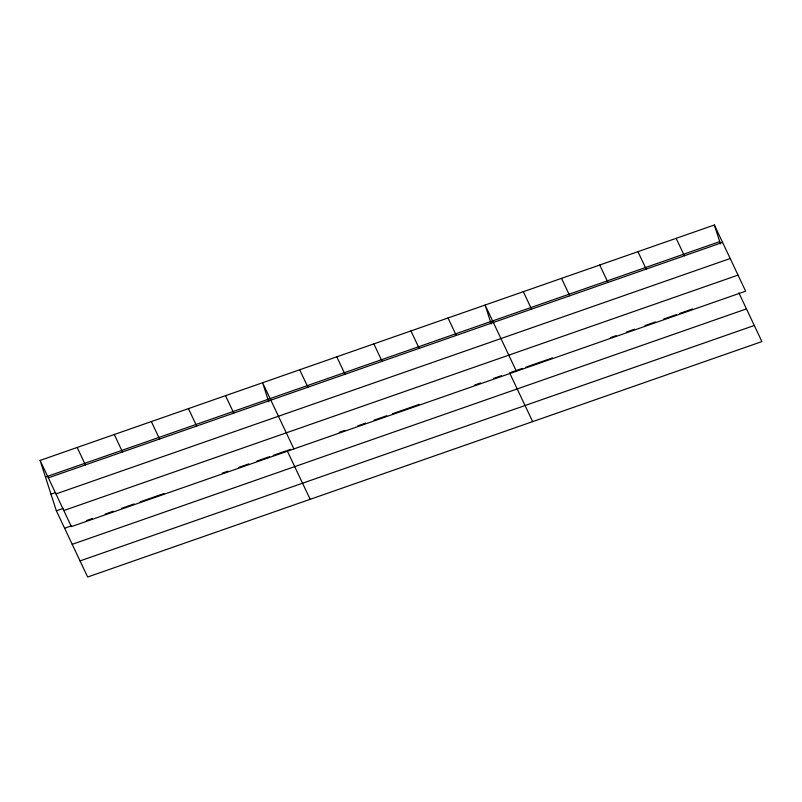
<?xml version="1.0" encoding="UTF-8"?>
<svg xmlns="http://www.w3.org/2000/svg" width="802" height="802" viewBox="0 0 802 802"><rect width="100%" height="100%" fill="white"/><g stroke="black" fill="none" stroke-linecap="round" stroke-linejoin="round"><path stroke-width="1.2" d="M40.1 460.418L714.351 224.991L745.639 291.196L71.398 526.623L40.1 460.418L56.361 510.804L87.649 577.009L761.9 341.582L738.842 292.8M45.463 477.05L719.715 241.623M48.341 477.852L722.592 242.425M50.997 494.172L55.629 492.558M55.95 493.942L730.191 258.515M56.361 510.804L63.308 508.378M63.789 510.533L738.03 275.106M64.591 528.227L71.548 525.801M86.616 520.538L92.41 518.523M105.152 514.072L113.272 511.235M121.383 508.408L134.124 503.957M139.919 501.932L164.26 493.43M222.204 473.2L227.999 471.175M238.425 467.536L248.851 463.897M256.971 461.06L269.713 456.609M273.191 455.396L285.943 450.945M287.096 450.544L290.575 449.331M339.246 432.328L345.04 430.303M357.792 425.852L361.261 424.639M362.424 424.238L365.902 423.025M374.013 420.188L386.764 415.737M392.559 413.722L398.353 411.697M399.506 411.286L419.205 404.408M474.834 384.99L480.629 382.965M493.38 378.514L501.491 375.677M522.333 368.399L509.601 372.85L532.658 421.621M525.811 367.186L547.806 359.507M548.969 359.106L552.438 357.892M610.332 337.682L616.116 335.657M626.542 332.018L634.643 329.191M645.059 325.552L655.485 321.913M663.585 319.086L676.327 314.635M679.795 313.422L692.537 308.97M72.2 544.327L746.451 308.9M80.04 560.909L754.291 325.482M676.146 238.334L684.377 255.768M637.931 251.678L646.171 269.101M599.726 265.021L607.966 282.444M561.52 278.354L569.761 295.788M523.315 291.697L531.546 309.131M516.398 371.246L485.1 305.041L491.205 323.948M448.017 317.993L456.258 335.416M410.935 330.935L419.175 348.369M373.852 343.888L382.093 361.311M336.77 356.83L345.01 374.263M299.687 369.782L307.928 387.216M293.893 448.93L262.605 382.734L268.7 401.642M287.607 451.616L310.153 499.315M225.522 395.677L233.753 413.11M188.43 408.629L196.67 426.052M151.347 421.571L159.588 439.005M114.265 434.524L122.505 451.957M77.182 447.476L85.423 464.899M714.351 224.991L720.447 243.908"/></g></svg>
